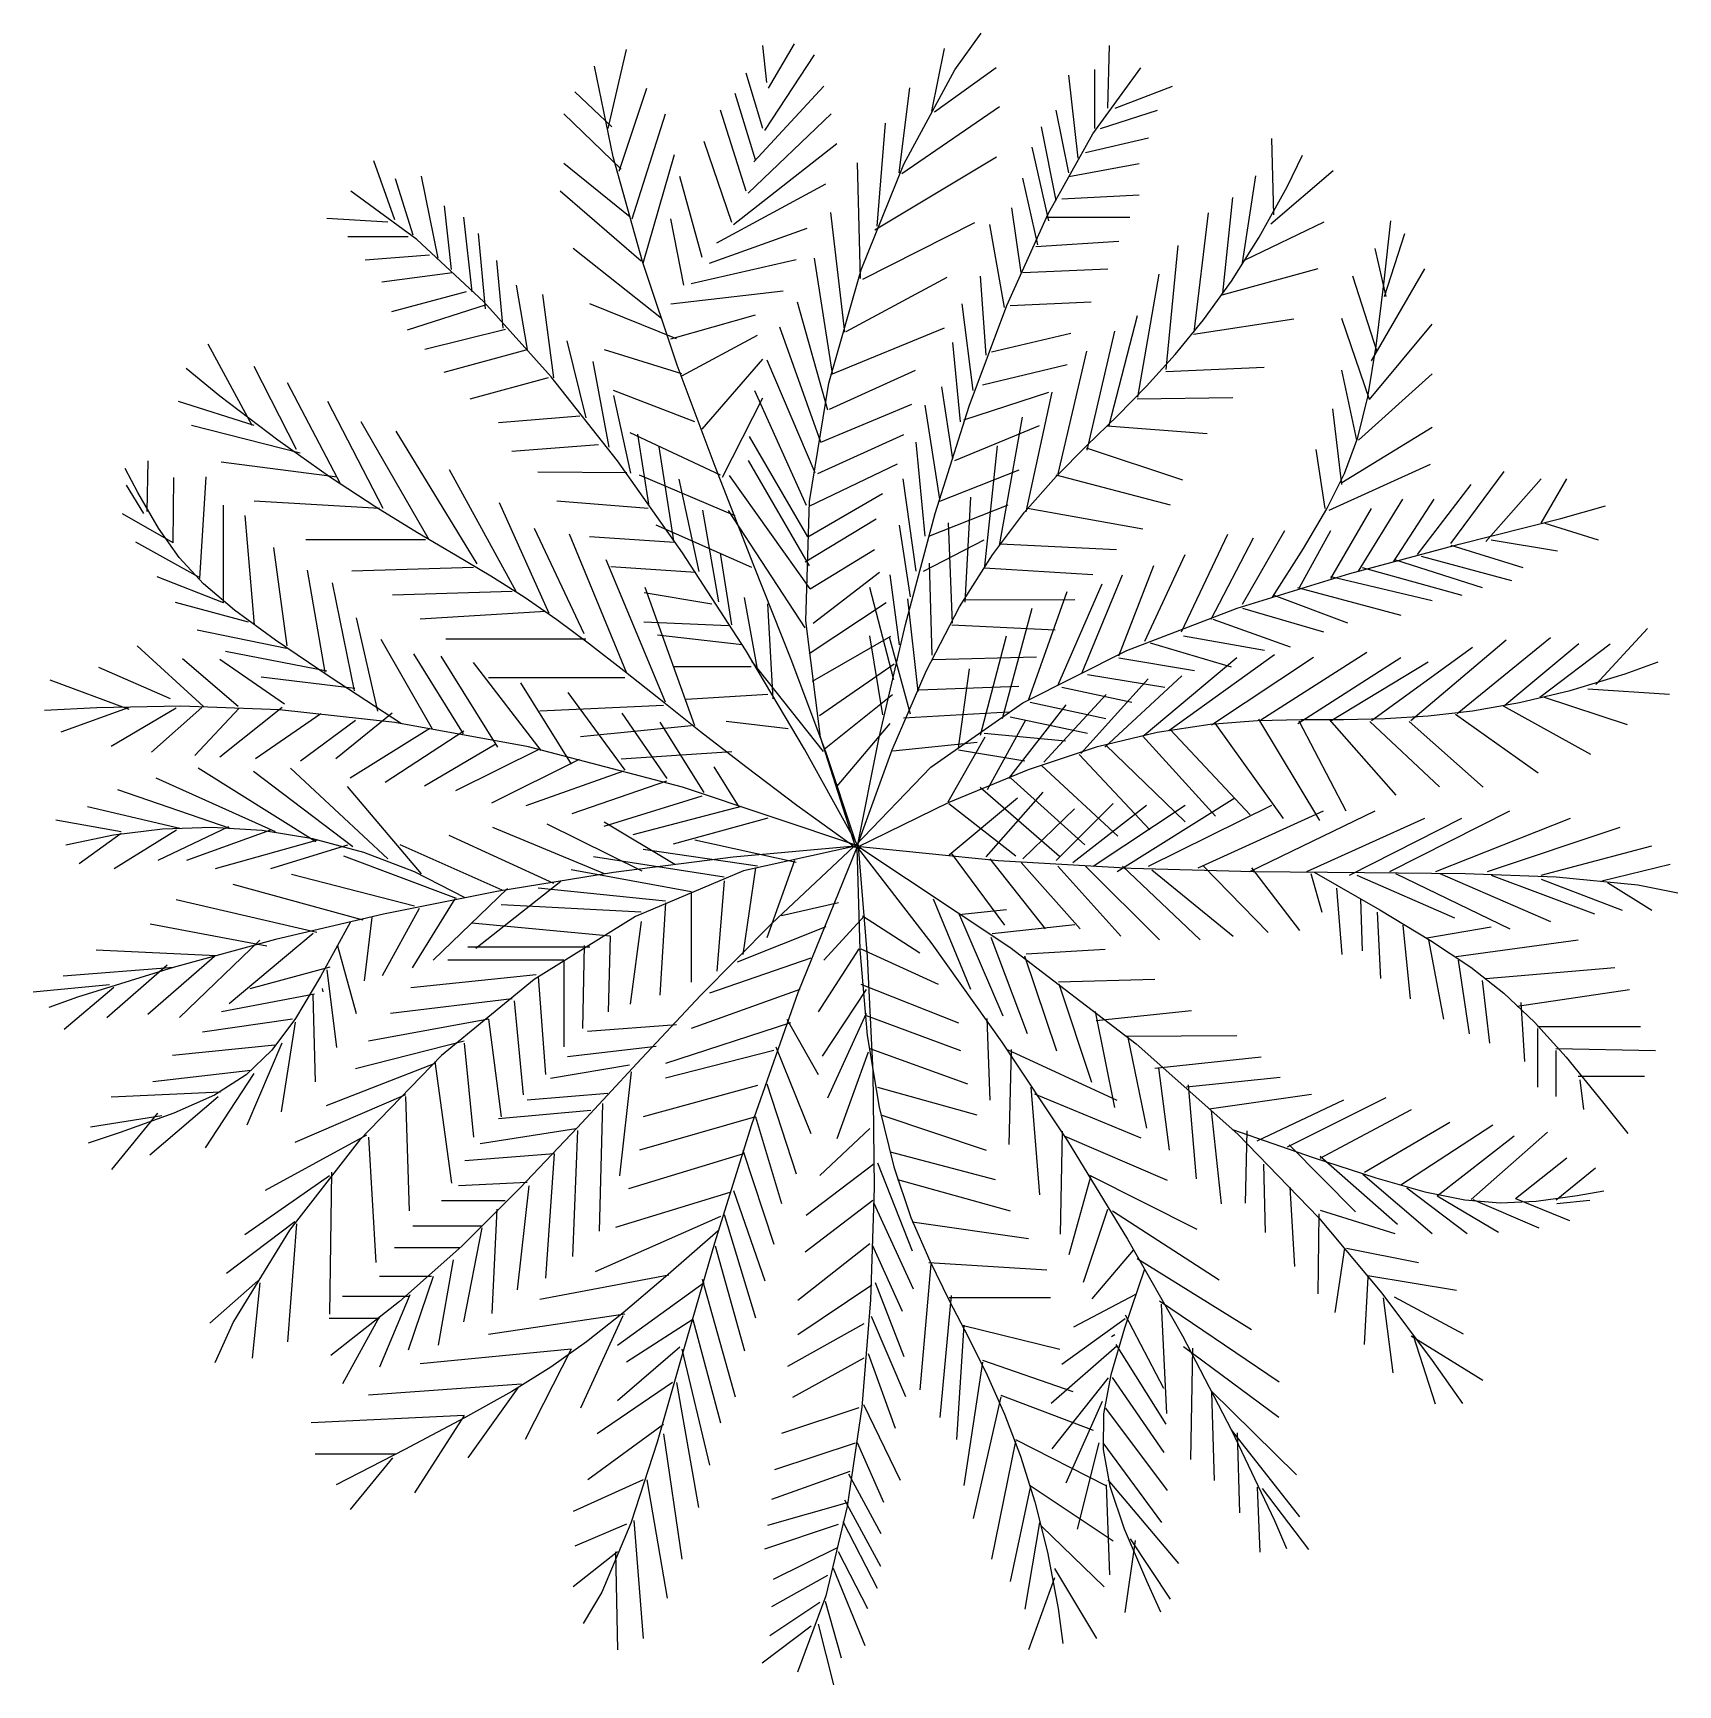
# Model space of a CAD drawing. Header units: millimetres. Extents: x 306.31 to 307.31, y 160.63 to 161.63.
import ezdxf

# ---------------------------------------------------------------- set-up
doc = ezdxf.new("R2010")
doc.units = ezdxf.units.MM

msp = doc.modelspace()

# ---------------------------------------------------------------- linework, layer by layer
for p, q in [((306.6593, 161.5704), (306.6705, 161.6185)), ((306.7556, 161.5984), (306.7533, 161.6208)), ((306.7567, 161.595), (306.7724, 161.6219)), ((306.8559, 161.5809), (306.8636, 161.619)), ((306.9628, 161.5827), (306.9639, 161.6208)), ((306.7544, 161.5693), (306.7847, 161.6152)), ((306.8574, 161.5805), (306.8949, 161.6074)), ((306.7533, 161.5704), (306.7432, 161.604)), ((306.9448, 161.5525), (306.9392, 161.6029)), ((306.9549, 161.5704), (306.9549, 161.6062)), ((306.6615, 161.5715), (306.6391, 161.5928)), ((306.666, 161.5446), (306.6828, 161.595)), ((306.7488, 161.5514), (306.7365, 161.5917)), ((306.7477, 161.5502), (306.7903, 161.5961)), ((306.8361, 161.5435), (306.8425, 161.5951)), ((306.9672, 161.5827), (307.002, 161.5961)), ((306.6671, 161.5458), (306.6324, 161.5793)), ((306.6738, 161.5155), (306.694, 161.5793)), ((306.7432, 161.5323), (306.7276, 161.5816)), ((306.7444, 161.5312), (306.7948, 161.5793)), ((306.8377, 161.5431), (306.8969, 161.5839)), ((306.9392, 161.5435), (306.9314, 161.5816)), ((306.9583, 161.5704), (306.993, 161.5816)), ((306.8226, 161.5111), (306.8277, 161.5736)), ((306.9314, 161.5267), (306.9224, 161.5715)), ((306.7343, 161.5133), (306.7175, 161.5626)), ((306.7354, 161.5122), (306.7981, 161.5614)), ((306.9269, 161.5144), (306.9168, 161.5592)), ((306.9493, 161.5558), (306.9874, 161.5648)), ((307.0636, 161.518), (307.0625, 161.5643)), ((306.5297, 161.515), (306.517, 161.5509)), ((306.6727, 161.5166), (306.6324, 161.5491)), ((306.6805, 161.4886), (306.6996, 161.5547)), ((306.8125, 161.4794), (306.8107, 161.5495)), ((306.8212, 161.509), (306.8952, 161.5532)), ((306.9392, 161.5413), (306.9818, 161.5491)), ((306.5409, 161.5057), (306.53, 161.5398)), ((306.556, 161.4917), (306.5459, 161.5414)), ((306.7164, 161.492), (306.7029, 161.5413)), ((306.9202, 161.4998), (306.9112, 161.5402)), ((307.0446, 161.4889), (307.0526, 161.5417)), ((307.0619, 161.5126), (307.0997, 161.5449)), ((306.6794, 161.4898), (306.6301, 161.5323)), ((306.7253, 161.501), (306.7914, 161.5368)), ((306.9348, 161.5278), (306.9818, 161.5301)), ((307.0326, 161.4704), (307.0388, 161.5285)), ((306.5641, 161.4848), (306.5599, 161.5235)), ((306.803, 161.4467), (306.7945, 161.5194)), ((306.9101, 161.483), (306.9045, 161.5222)), ((307.0153, 161.4467), (307.024, 161.5193)), ((306.5254, 161.5136), (306.4883, 161.5158)), ((306.5767, 161.4712), (306.5715, 161.5166)), ((306.7052, 161.4752), (306.6973, 161.5155)), ((306.7208, 161.4886), (306.7802, 161.5099)), ((306.814, 161.479), (306.8821, 161.5133)), ((306.9, 161.4618), (306.8911, 161.5122)), ((306.9258, 161.5166), (306.9762, 161.5166)), ((307.0463, 161.4906), (307.0941, 161.5138)), ((306.5377, 161.5046), (306.5012, 161.5047)), ((306.5847, 161.4609), (306.5806, 161.5066)), ((306.6917, 161.455), (306.638, 161.4976)), ((306.9191, 161.4987), (306.9695, 161.5021)), ((306.9983, 161.424), (307.0056, 161.4994)), ((307.1319, 161.4685), (307.1252, 161.4976)), ((307.1308, 161.4685), (307.1431, 161.5066)), ((306.5507, 161.4935), (306.5117, 161.4904)), ((306.5955, 161.4491), (306.5917, 161.4902)), ((306.7096, 161.4763), (306.7735, 161.4909)), ((306.7955, 161.4216), (306.7846, 161.4917)), ((306.5647, 161.4827), (306.5218, 161.4772)), ((306.8039, 161.4472), (306.8651, 161.4801)), ((306.8888, 161.4327), (306.8855, 161.4808)), ((306.9112, 161.483), (306.9628, 161.4853)), ((306.981, 161.4073), (306.9939, 161.482)), ((307.0322, 161.4694), (307.0906, 161.4854)), ((307.1263, 161.4349), (307.1117, 161.4808)), ((307.1229, 161.4293), (307.1554, 161.4853)), ((306.5731, 161.4713), (306.5276, 161.4591)), ((306.6102, 161.4362), (306.6036, 161.4752)), ((306.6263, 161.419), (306.6195, 161.4697)), ((306.6973, 161.464), (306.7656, 161.4718)), ((306.5851, 161.4634), (306.5371, 161.448)), ((306.7007, 161.4427), (306.6481, 161.464)), ((306.6973, 161.4427), (306.7488, 161.4573)), ((306.7928, 161.3994), (306.7742, 161.465)), ((306.881, 161.4114), (306.8743, 161.464)), ((306.9034, 161.4629), (306.9527, 161.4651)), ((306.9634, 161.3895), (306.9809, 161.4569)), ((306.5969, 161.4483), (306.5479, 161.4362)), ((306.7885, 161.38), (306.7636, 161.4498)), ((306.7945, 161.4211), (306.8635, 161.4494)), ((306.9503, 161.375), (306.9671, 161.4473)), ((307.0149, 161.4456), (307.0758, 161.4549)), ((307.1218, 161.4058), (307.105, 161.455)), ((307.1218, 161.4058), (307.1599, 161.4517)), ((306.4431, 161.3901), (306.4162, 161.4394)), ((306.6459, 161.3947), (306.6344, 161.4415)), ((306.704, 161.4203), (306.75, 161.445)), ((306.8732, 161.3923), (306.8687, 161.4405)), ((306.8922, 161.4349), (306.9404, 161.4461)), ((306.6092, 161.4358), (306.5594, 161.4222)), ((306.6599, 161.3768), (306.6502, 161.429)), ((306.704, 161.4215), (306.657, 161.436)), ((306.7164, 161.3879), (306.7533, 161.4304)), ((306.7851, 161.3613), (306.7558, 161.4297)), ((306.8866, 161.4147), (306.9381, 161.4271)), ((306.9326, 161.3608), (306.9501, 161.4352)), ((306.47, 161.3755), (306.4442, 161.4259)), ((306.6228, 161.419), (306.5752, 161.4061)), ((306.7938, 161.3999), (306.846, 161.4237)), ((306.998, 161.4229), (307.0578, 161.4255)), ((307.114, 161.3811), (307.105, 161.4237)), ((307.1151, 161.3811), (307.1599, 161.4215)), ((306.4969, 161.3543), (306.4644, 161.4159)), ((306.7119, 161.3923), (306.6626, 161.4114)), ((306.6731, 161.3611), (306.6627, 161.4083)), ((306.7287, 161.3587), (306.7533, 161.4069)), ((306.7798, 161.3414), (306.7484, 161.4112)), ((306.8687, 161.3699), (306.862, 161.4136)), ((306.8754, 161.3935), (306.9269, 161.4103)), ((306.9132, 161.3377), (306.9289, 161.4104)), ((306.9807, 161.4062), (307.0387, 161.4071)), ((306.4442, 161.3901), (306.3983, 161.4047)), ((306.5226, 161.3397), (306.489, 161.4047)), ((306.7885, 161.38), (306.8438, 161.403)), ((306.8608, 161.3453), (306.8519, 161.4024)), ((307.105, 161.3543), (307.0994, 161.4002)), ((306.4722, 161.3733), (306.4061, 161.3901)), ((306.5506, 161.3207), (306.5092, 161.3923)), ((306.5797, 161.3061), (306.5305, 161.3867)), ((306.642, 161.3958), (306.5927, 161.3917)), ((306.8698, 161.3688), (306.9213, 161.3901)), ((306.8969, 161.3171), (306.9109, 161.3951)), ((306.9623, 161.3899), (307.0232, 161.3851)), ((307.105, 161.3554), (307.1599, 161.389)), ((306.6535, 161.3783), (306.6007, 161.3743)), ((306.7276, 161.3599), (306.6727, 161.3856)), ((306.6842, 161.3411), (306.6773, 161.3847)), ((306.6992, 161.32), (306.6903, 161.3772)), ((306.7805, 161.3224), (306.7451, 161.3834)), ((306.7867, 161.3609), (306.8389, 161.3846)), ((306.8519, 161.3229), (306.8463, 161.38)), ((306.8881, 161.3047), (306.8957, 161.3777)), ((306.3792, 161.3379), (306.3799, 161.3686)), ((306.4946, 161.3587), (306.4241, 161.3677)), ((306.7816, 161.3049), (306.7445, 161.3688)), ((306.7814, 161.341), (306.835, 161.3668)), ((306.9496, 161.3764), (307.0081, 161.3571)), ((307.0949, 161.3397), (307.0893, 161.3755)), ((307.0972, 161.3386), (307.1588, 161.3666)), ((306.3951, 161.3187), (306.3954, 161.3585)), ((306.4112, 161.2971), (306.415, 161.3588)), ((306.6033, 161.2893), (306.5629, 161.3632)), ((306.6707, 161.3614), (306.6165, 161.3617)), ((306.7365, 161.3352), (306.6783, 161.3599)), ((306.7146, 161.3014), (306.7025, 161.3575)), ((306.7819, 161.2908), (306.733, 161.3596)), ((306.8463, 161.3016), (306.8384, 161.3576)), ((306.8608, 161.3442), (306.909, 161.3632)), ((306.9312, 161.3601), (307.0007, 161.3418)), ((307.1711, 161.3184), (307.2036, 161.3621)), ((307.1924, 161.3196), (307.226, 161.3576)), ((307.226, 161.3308), (307.2416, 161.3576)), ((306.3773, 161.3367), (306.3667, 161.3538)), ((306.7805, 161.3224), (306.826, 161.3487)), ((306.8761, 161.2827), (306.8795, 161.3465)), ((307.1509, 161.3117), (307.1834, 161.3543)), ((306.3951, 161.3187), (306.3643, 161.3365)), ((306.4256, 161.2823), (306.4257, 161.3417)), ((306.5204, 161.3397), (306.4442, 161.3442)), ((306.6234, 161.2759), (306.5932, 161.3431)), ((306.6835, 161.3397), (306.628, 161.3442)), ((306.7264, 161.2829), (306.7168, 161.3386)), ((306.7789, 161.2671), (306.7323, 161.3385)), ((306.8541, 161.3229), (306.9023, 161.3419)), ((306.9139, 161.3398), (306.984, 161.3273)), ((307.0983, 161.2972), (307.1229, 161.3397)), ((307.1151, 161.3016), (307.142, 161.3453)), ((307.1364, 161.3072), (307.161, 161.3453)), ((306.4445, 161.269), (306.4388, 161.3354)), ((306.6447, 161.2636), (306.6145, 161.3274)), ((306.7466, 161.3039), (306.6884, 161.3296)), ((306.7789, 161.3072), (306.822, 161.3334)), ((306.8429, 161.286), (306.8362, 161.3296)), ((306.8684, 161.27), (306.8661, 161.3309)), ((307.2282, 161.3308), (307.2607, 161.3207)), ((306.4106, 161.298), (306.3724, 161.3191)), ((306.5484, 161.3207), (306.4756, 161.3207)), ((306.6705, 161.24), (306.6357, 161.324)), ((306.6996, 161.319), (306.6479, 161.3224)), ((306.8508, 161.3016), (306.8877, 161.3207)), ((306.8973, 161.3182), (306.9681, 161.3148)), ((307.0076, 161.2647), (307.0356, 161.324)), ((307.0255, 161.2725), (307.0512, 161.3218)), ((307.0445, 161.2815), (307.0703, 161.3263)), ((307.0792, 161.2916), (307.0983, 161.3263)), ((307.1711, 161.3173), (307.2148, 161.3039)), ((307.1957, 161.3207), (307.236, 161.314)), ((306.4643, 161.2563), (306.4562, 161.3159)), ((306.694, 161.2221), (306.6581, 161.3084)), ((306.7344, 161.269), (306.7275, 161.3126)), ((306.7819, 161.2908), (306.8211, 161.3148)), ((306.856, 161.2505), (306.8545, 161.3064)), ((306.9852, 161.2591), (307.0098, 161.3117)), ((307.1375, 161.3084), (307.1901, 161.2916)), ((307.1532, 161.3106), (307.208, 161.296)), ((306.4256, 161.2823), (306.3854, 161.2982)), ((306.4874, 161.2403), (306.4766, 161.3022)), ((306.5775, 161.3039), (306.5036, 161.3016)), ((306.7125, 161.3008), (306.6608, 161.3042)), ((306.7837, 161.2699), (306.824, 161.3009)), ((306.8362, 161.2568), (306.8306, 161.2994)), ((306.8878, 161.3037), (306.9536, 161.2996)), ((306.9471, 161.24), (306.9717, 161.2994)), ((306.9695, 161.2501), (306.9908, 161.305)), ((307.0983, 161.2983), (307.1599, 161.2837)), ((307.1173, 161.3039), (307.1778, 161.2871)), ((306.5051, 161.2289), (306.4919, 161.2945)), ((306.601, 161.2893), (306.5282, 161.2871)), ((306.7222, 161.2815), (306.6811, 161.2884)), ((306.7119, 161.2076), (306.6817, 161.2916)), ((306.8328, 161.2356), (306.8183, 161.2916)), ((306.9146, 161.2232), (306.9381, 161.2893)), ((306.9325, 161.2322), (306.9594, 161.2938)), ((307.0636, 161.2871), (307.1084, 161.2703)), ((307.0781, 161.2916), (307.1408, 161.2748)), ((306.4408, 161.2707), (306.3964, 161.2826)), ((306.6212, 161.277), (306.545, 161.2725)), ((306.7497, 161.2433), (306.742, 161.2855)), ((306.7594, 161.2241), (306.7562, 161.2818)), ((306.7813, 161.2516), (306.8281, 161.2826)), ((306.8476, 161.2285), (306.8414, 161.2848)), ((306.8754, 161.2842), (306.9427, 161.2843)), ((306.8989, 161.2121), (306.9168, 161.2792)), ((307.0445, 161.2792), (307.0938, 161.2647)), ((306.5193, 161.2166), (306.5065, 161.2733)), ((306.7323, 161.2683), (306.6809, 161.2707)), ((306.868, 161.2689), (306.9307, 161.2659)), ((307.0266, 161.2725), (307.0736, 161.2557)), ((307.2593, 161.2327), (307.2907, 161.2668)), ((306.4134, 161.2193), (306.3732, 161.2563)), ((306.4639, 161.2547), (306.4096, 161.2658)), ((306.5525, 161.2056), (306.5213, 161.26)), ((306.6458, 161.2602), (306.5607, 161.2602)), ((306.7406, 161.2569), (306.6893, 161.2628)), ((306.7834, 161.2347), (306.8309, 161.2622)), ((306.8261, 161.2143), (306.8183, 161.2624)), ((306.843, 161.2147), (306.8301, 161.2614)), ((306.8855, 161.202), (306.9012, 161.2624)), ((306.9885, 161.258), (307.0378, 161.2434)), ((307.0087, 161.2624), (307.058, 161.2535)), ((307.1469, 161.2108), (307.2047, 161.2598)), ((307.1749, 161.2152), (307.2317, 161.2613)), ((307.2039, 161.2202), (307.2488, 161.2576)), ((307.2253, 161.2251), (307.2679, 161.2574)), ((306.4345, 161.2193), (306.4007, 161.2483)), ((306.4626, 161.2209), (306.4233, 161.2479)), ((306.4884, 161.2409), (306.4269, 161.2528)), ((306.5714, 161.2028), (306.5412, 161.2513)), ((306.5922, 161.1947), (306.5579, 161.2499)), ((306.6186, 161.1926), (306.5774, 161.2461)), ((306.79, 161.192), (306.7465, 161.247)), ((306.8564, 161.248), (306.9194, 161.2496)), ((306.9695, 161.249), (307.0154, 161.2412)), ((306.9848, 161.202), (307.0411, 161.2491)), ((306.9998, 161.2048), (307.0641, 161.2509)), ((307.0258, 161.2082), (307.0877, 161.2493)), ((307.0558, 161.2112), (307.1202, 161.2524)), ((307.0783, 161.2091), (307.1408, 161.2492)), ((307.0979, 161.2104), (307.1574, 161.2465)), ((307.1229, 161.2109), (307.1843, 161.2555)), ((306.3934, 161.224), (306.3498, 161.2431)), ((306.5054, 161.2304), (306.4485, 161.2372)), ((306.6693, 161.2367), (306.5865, 161.2367)), ((306.7461, 161.2434), (306.699, 161.2435)), ((306.7877, 161.2139), (306.8329, 161.2453)), ((306.872, 161.1941), (306.8788, 161.2423)), ((306.9464, 161.1909), (306.9872, 161.2361)), ((306.9504, 161.2389), (306.9975, 161.2311)), ((306.9609, 161.1946), (307.0077, 161.238)), ((306.3683, 161.2176), (306.3204, 161.2353)), ((306.637, 161.1843), (306.6062, 161.2337)), ((306.6695, 161.1808), (306.6349, 161.2279)), ((306.7562, 161.2266), (306.7066, 161.2236)), ((306.7904, 161.1935), (306.832, 161.2267)), ((306.8479, 161.2296), (306.9088, 161.2318)), ((306.924, 161.1855), (306.9618, 161.2267)), ((306.9348, 161.2311), (306.9773, 161.2221)), ((307.2543, 161.2301), (307.3039, 161.2269)), ((306.3677, 161.2186), (306.3268, 161.2037)), ((306.3969, 161.2183), (306.3573, 161.195)), ((306.4125, 161.2187), (306.3818, 161.1917)), ((306.4351, 161.2183), (306.4081, 161.1897)), ((306.4612, 161.2187), (306.4233, 161.1886)), ((306.6928, 161.2199), (306.6178, 161.2165)), ((306.8387, 161.2125), (306.9025, 161.2162)), ((306.9026, 161.1756), (306.9374, 161.2203)), ((306.9157, 161.2221), (306.9616, 161.2121)), ((307.2029, 161.2197), (307.256, 161.1905)), ((307.2278, 161.2251), (307.2782, 161.2085)), ((306.4847, 161.2149), (306.445, 161.1876)), ((306.5057, 161.2108), (306.4723, 161.1861)), ((306.528, 161.2154), (306.4938, 161.1876)), ((306.551, 161.206), (306.5025, 161.1758)), ((306.7096, 161.2076), (306.6425, 161.2009)), ((306.6951, 161.1756), (306.6678, 161.2153)), ((306.7175, 161.1671), (306.6909, 161.2099)), ((306.7687, 161.2059), (306.7309, 161.2102)), ((306.7983, 161.1709), (306.8306, 161.209)), ((306.8897, 161.1689), (306.913, 161.2113)), ((306.9034, 161.2132), (306.9504, 161.2031)), ((307.0278, 161.2093), (307.0693, 161.1513)), ((307.0543, 161.2117), (307.0914, 161.1502)), ((307.0788, 161.2106), (307.1073, 161.156)), ((307.0973, 161.2114), (307.1377, 161.1655)), ((307.1219, 161.2103), (307.1642, 161.1705)), ((307.1459, 161.2102), (307.1907, 161.1704)), ((307.1739, 161.2147), (307.2241, 161.179)), ((306.5717, 161.2044), (306.5238, 161.1733)), ((306.5911, 161.1966), (306.5477, 161.171)), ((306.8321, 161.1924), (306.8834, 161.1978)), ((306.8658, 161.1615), (306.8882, 161.2009)), ((306.8877, 161.2031), (306.937, 161.1986)), ((306.9614, 161.1961), (307.0097, 161.1493)), ((306.9838, 161.2015), (307.0282, 161.1527)), ((307.0008, 161.2053), (307.0492, 161.1535)), ((306.618, 161.1936), (306.5666, 161.1682)), ((306.6417, 161.1872), (306.5884, 161.1607)), ((306.7343, 161.1919), (306.6671, 161.1874)), ((306.872, 161.193), (306.9124, 161.1863)), ((306.9454, 161.1903), (306.9883, 161.1445)), ((306.4572, 161.1432), (306.3848, 161.1758)), ((306.4816, 161.1371), (306.4103, 161.182)), ((306.5041, 161.1341), (306.4439, 161.1799)), ((306.5255, 161.1269), (306.4664, 161.182)), ((306.6685, 161.1802), (306.6092, 161.1591)), ((306.739, 161.1581), (306.7236, 161.1828)), ((306.9036, 161.1761), (306.9489, 161.1353)), ((306.9225, 161.1835), (306.9688, 161.1406)), ((306.4297, 161.1453), (306.3614, 161.1687)), ((306.5458, 161.1178), (306.501, 161.1707)), ((306.6948, 161.1741), (306.6373, 161.1541)), ((306.8852, 161.1703), (306.9335, 161.1285)), ((306.8888, 161.1281), (306.9236, 161.1673)), ((306.3991, 161.1453), (306.343, 161.1585)), ((306.7162, 161.165), (306.6566, 161.1464)), ((306.74, 161.1587), (306.6742, 161.1415)), ((306.8663, 161.1605), (306.9069, 161.1286)), ((306.8664, 161.1292), (306.9079, 161.1639)), ((306.9112, 161.1269), (306.9426, 161.1572)), ((306.9314, 161.1258), (306.9661, 161.1605)), ((306.9415, 161.1247), (306.9863, 161.1594)), ((306.9538, 161.1225), (307.0098, 161.1594)), ((306.9684, 161.1191), (307.04, 161.1639)), ((306.9874, 161.1225), (307.0624, 161.1594)), ((307.0176, 161.1213), (307.0938, 161.1561)), ((307.049, 161.1191), (307.1252, 161.1561)), ((307.1341, 161.1191), (307.2069, 161.1561)), ((306.3634, 161.1432), (306.3237, 161.1504)), ((306.4286, 161.1463), (306.3858, 161.1259)), ((306.6571, 161.1178), (306.5892, 161.1459)), ((306.6799, 161.1194), (306.6223, 161.1479)), ((306.6997, 161.1235), (306.6568, 161.1491)), ((306.7562, 161.1516), (306.6988, 161.1357)), ((307.0837, 161.1191), (307.1554, 161.1516)), ((307.1095, 161.1169), (307.1778, 161.1516)), ((307.1621, 161.1191), (307.2439, 161.1516)), ((307.1935, 161.1191), (307.2741, 161.146)), ((306.3634, 161.1422), (306.3379, 161.1239)), ((306.3971, 161.1442), (306.3593, 161.1208)), ((306.4541, 161.1442), (306.4032, 161.1259)), ((306.4827, 161.1381), (306.4205, 161.1208)), ((306.6263, 161.1118), (306.5627, 161.141)), ((306.7735, 161.1247), (306.7119, 161.1381)), ((306.501, 161.1351), (306.4541, 161.1208)), ((306.5672, 161.1028), (306.4988, 161.1284)), ((306.5948, 161.1079), (306.5329, 161.1353)), ((306.7298, 161.1157), (306.6503, 161.1281)), ((306.75, 161.1225), (306.6805, 161.1325)), ((306.7724, 161.1258), (306.7556, 161.0788)), ((306.8676, 161.1303), (306.9, 161.0866)), ((306.8911, 161.1269), (306.9247, 161.0844)), ((307.226, 161.1169), (307.2932, 161.1348)), ((306.5417, 161.0982), (306.4669, 161.1174)), ((306.7096, 161.1068), (306.6369, 161.1202)), ((306.7488, 161.1213), (306.741, 161.0687)), ((306.9101, 161.1247), (306.946, 161.0844)), ((306.9325, 161.1225), (306.9706, 161.0799)), ((306.9493, 161.1225), (306.9941, 161.0777)), ((306.9717, 161.1225), (307.0188, 161.0777)), ((306.9896, 161.1202), (307.0389, 161.0799)), ((307.021, 161.1225), (307.0602, 161.0822)), ((307.0501, 161.1213), (307.0792, 161.0833)), ((307.086, 161.118), (307.0927, 161.0945)), ((307.114, 161.1169), (307.1733, 161.0911)), ((307.1375, 161.118), (307.2069, 161.0844)), ((307.1644, 161.118), (307.2316, 161.0889)), ((307.1957, 161.1169), (307.2584, 161.0934)), ((307.2629, 161.1135), (307.3044, 161.1236)), ((306.5104, 161.0897), (306.4315, 161.1113)), ((306.5981, 161.1088), (306.553, 161.0653)), ((306.6306, 161.113), (306.5789, 161.0723)), ((306.694, 161.1012), (306.6167, 161.109)), ((306.7096, 161.1068), (306.7096, 161.0519)), ((306.7298, 161.1135), (306.7253, 161.0586)), ((307.1016, 161.109), (307.105, 161.0687)), ((307.226, 161.1146), (307.2752, 161.0956)), ((307.2663, 161.1124), (307.2932, 161.0956)), ((306.4823, 161.0821), (306.3969, 161.1019)), ((306.5445, 161.0966), (306.5219, 161.0557)), ((306.5661, 161.1025), (306.5403, 161.0607)), ((306.6794, 161.0945), (306.5943, 161.099)), ((306.694, 161.1001), (306.6906, 161.0441)), ((306.7992, 161.1001), (306.7645, 161.0922)), ((306.8566, 161.1026), (306.8793, 161.0476)), ((306.8723, 161.093), (306.9012, 161.096)), ((307.1162, 161.1023), (307.1173, 161.071)), ((306.452, 161.0739), (306.3811, 161.0872)), ((306.5158, 161.0912), (306.5111, 161.0528)), ((306.6604, 161.0799), (306.5764, 161.0878)), ((306.6794, 161.0889), (306.6727, 161.0385)), ((306.7914, 161.0855), (306.7376, 161.0642)), ((306.8149, 161.0922), (306.7903, 161.0654)), ((306.8138, 161.0922), (306.8485, 161.0698)), ((306.8721, 161.0941), (306.899, 161.0316)), ((306.8926, 161.0816), (306.9427, 161.0869)), ((307.1263, 161.0945), (307.1285, 161.0542)), ((307.142, 161.0866), (307.1464, 161.0418)), ((307.1565, 161.0788), (307.1957, 161.0855)), ((306.4476, 161.0774), (306.3988, 161.0305)), ((306.4801, 161.0816), (306.4291, 161.0387)), ((306.6604, 161.0799), (306.6593, 161.034)), ((306.8917, 161.0793), (306.9137, 161.0208)), ((307.1576, 161.0777), (307.1666, 161.0295)), ((307.1744, 161.0676), (307.2484, 161.0777)), ((306.4212, 161.0679), (306.3483, 161.0714)), ((306.4201, 161.0676), (306.3797, 161.0323)), ((306.4949, 161.074), (306.5061, 161.0329)), ((306.6481, 161.0732), (306.5741, 161.0732)), ((306.6447, 161.0743), (306.6436, 161.0239)), ((306.7824, 161.0665), (306.7208, 161.0452)), ((306.8116, 161.0721), (306.7869, 161.034)), ((306.8127, 161.0721), (306.8597, 161.0508)), ((306.9121, 161.0679), (306.9317, 161.0103)), ((306.9131, 161.0691), (306.9612, 161.072)), ((306.3952, 161.0609), (306.3282, 161.0555)), ((306.3914, 161.0622), (306.3548, 161.0302)), ((306.4903, 161.0611), (306.4416, 161.0479)), ((306.4884, 161.0594), (306.4942, 161.0123)), ((306.6156, 161.0564), (306.5394, 161.0486)), ((306.6324, 161.0654), (306.5618, 161.0654)), ((306.6324, 161.0654), (306.6324, 161.0127)), ((307.1756, 161.0654), (307.1823, 161.0206)), ((307.1924, 161.0542), (307.2708, 161.0609)), ((306.3563, 161.0504), (306.3099, 161.0459)), ((306.359, 161.0488), (306.3288, 161.0232)), ((306.4862, 161.0461), (306.4857, 161.0482)), ((306.6167, 161.0553), (306.6212, 160.9959)), ((306.7757, 161.0474), (306.7096, 161.0239)), ((306.816, 161.0474), (306.7892, 161.0071)), ((306.8127, 161.0508), (306.872, 161.0273)), ((306.9329, 161.0521), (306.9913, 161.0538)), ((306.933, 161.051), (306.9529, 160.9912)), ((307.1901, 161.053), (307.1946, 161.015)), ((307.2114, 161.0374), (307.2797, 161.0474)), ((306.4808, 161.0446), (306.4245, 161.034)), ((306.4798, 161.0443), (306.4813, 160.9914)), ((306.601, 161.0418), (306.5271, 161.0329)), ((306.6021, 161.0407), (306.6077, 160.9836)), ((307.2136, 161.0396), (307.2159, 161.0038)), ((306.4675, 161.0294), (306.4128, 161.0216)), ((306.4692, 161.0276), (306.4607, 160.9731)), ((306.5865, 161.0295), (306.5137, 161.0161)), ((306.5865, 161.0295), (306.5943, 160.9702)), ((306.7007, 161.0261), (306.6467, 161.022)), ((306.7701, 161.0273), (306.694, 161.0026)), ((306.7679, 161.0295), (306.7869, 160.9959)), ((306.816, 161.0329), (306.7925, 160.9814)), ((306.816, 161.0318), (306.8732, 161.0105)), ((306.8893, 161.0298), (306.8912, 160.9802)), ((306.9551, 161.0342), (306.9669, 160.9758)), ((306.9557, 161.0286), (307.0136, 161.0347)), ((306.5719, 161.0161), (306.5058, 160.9993)), ((306.9735, 161.0192), (307.0411, 161.0196)), ((306.9747, 161.0194), (306.9862, 160.9632)), ((307.2237, 161.025), (307.2864, 161.025)), ((307.2237, 161.0239), (307.2237, 160.9881)), ((306.4567, 161.0137), (306.3946, 161.0074)), ((306.461, 161.0149), (306.4397, 160.965)), ((306.5719, 161.015), (306.5775, 160.9579)), ((306.6885, 161.0128), (306.6345, 161.0067)), ((306.76, 161.0105), (306.694, 160.9937)), ((306.7612, 161.0127), (306.7824, 160.9601)), ((306.8172, 161.0094), (306.7981, 160.9567)), ((306.8183, 161.0116), (306.8776, 160.9903)), ((306.9016, 161.011), (306.9683, 160.9802)), ((306.9041, 161.011), (306.9027, 160.9534)), ((306.9914, 160.9997), (307.056, 161.0066)), ((307.2349, 161.0116), (307.2954, 161.0105)), ((307.2349, 161.0105), (307.2349, 160.9825)), ((306.4423, 160.9982), (306.3827, 160.9914)), ((306.444, 160.9964), (306.4144, 160.9513)), ((306.554, 161.0026), (306.4879, 160.9769)), ((306.554, 161.0038), (306.5641, 160.9299)), ((306.6722, 161.0016), (306.6243, 160.9934)), ((306.6732, 160.9975), (306.6661, 160.9343)), ((306.9936, 161), (307, 160.95)), ((306.75, 160.9892), (306.6805, 160.9702)), ((306.7556, 160.9903), (306.7735, 160.9355)), ((306.8228, 160.9881), (306.8832, 160.9713)), ((306.9161, 160.9882), (306.9213, 160.9227)), ((307.0106, 160.9883), (307.0674, 160.9943)), ((307.0116, 160.9895), (307.0165, 160.9326)), ((307.2484, 160.9948), (307.2887, 160.9948)), ((307.2495, 160.9926), (307.2517, 160.9747)), ((306.4238, 160.9851), (306.3573, 160.9822)), ((306.4223, 160.9824), (306.3808, 160.9468)), ((306.5361, 160.9836), (306.4689, 160.9545)), ((306.5361, 160.9825), (306.5383, 160.9131)), ((306.659, 160.9843), (306.61, 160.9802)), ((306.6559, 160.9782), (306.6539, 160.9007)), ((306.9182, 160.9842), (306.9828, 160.9574)), ((307.0244, 160.9751), (307.0865, 160.9839)), ((307.0535, 160.9556), (307.1061, 160.9804)), ((307.0719, 160.952), (307.1318, 160.982)), ((306.3882, 160.9708), (306.3449, 160.9638)), ((306.3855, 160.9724), (306.3576, 160.9382)), ((306.6488, 160.9741), (306.5927, 160.969)), ((306.7488, 160.9702), (306.6783, 160.95)), ((306.7488, 160.9702), (306.7645, 160.9175)), ((306.825, 160.9713), (306.8888, 160.95)), ((307.0256, 160.9741), (307.0317, 160.9173)), ((307.0918, 160.9451), (307.1472, 160.9746)), ((307.1186, 160.9366), (307.1706, 160.9669)), ((307.1408, 160.9289), (307.1966, 160.9652)), ((306.5125, 160.959), (306.4509, 160.9254)), ((306.5137, 160.9579), (306.5181, 160.8817)), ((306.6396, 160.9629), (306.5815, 160.9537)), ((306.6406, 160.9619), (306.6376, 160.8854)), ((306.8182, 160.963), (306.7878, 160.9346)), ((306.9351, 160.9615), (306.9338, 160.8989)), ((306.9367, 160.9585), (306.9988, 160.9316)), ((307.0472, 160.9617), (307.0462, 160.9177)), ((307.1629, 160.9222), (307.2097, 160.9587)), ((307.1834, 160.9199), (307.2298, 160.9608)), ((306.6264, 160.9476), (306.5723, 160.9435)), ((306.6264, 160.9476), (306.6213, 160.8722)), ((306.7421, 160.9478), (306.6716, 160.9265)), ((306.741, 160.95), (306.76, 160.8929)), ((306.8306, 160.9489), (306.8944, 160.9321)), ((307.0729, 160.9532), (307.1133, 160.9124)), ((307.0917, 160.9462), (307.1388, 160.905)), ((307.2104, 160.9205), (307.2416, 160.9452)), ((306.4913, 160.9366), (306.4901, 160.8504)), ((306.8208, 160.9416), (306.7796, 160.9102)), ((306.8229, 160.9422), (306.8439, 160.8888)), ((307.0573, 160.9414), (307.0583, 160.8999)), ((307.1176, 160.9354), (307.1597, 160.8993)), ((307.2352, 160.9197), (307.2591, 160.9391)), ((306.4901, 160.9343), (306.4386, 160.8985)), ((306.61, 160.9303), (306.5683, 160.9282)), ((306.6111, 160.9282), (306.6039, 160.8651)), ((306.7354, 160.9254), (306.7544, 160.8705)), ((306.8351, 160.9321), (306.9034, 160.9131)), ((306.9522, 160.9338), (306.9391, 160.8864)), ((306.9517, 160.9348), (307.0169, 160.9019)), ((307.0734, 160.9274), (307.0762, 160.8792)), ((307.1444, 160.927), (307.1811, 160.8993)), ((306.5968, 160.9191), (306.5581, 160.9191)), ((306.7332, 160.9243), (306.6637, 160.903)), ((306.8201, 160.9193), (306.7789, 160.8879)), ((306.8204, 160.9182), (306.8446, 160.8657)), ((307.1629, 160.9222), (307.2001, 160.9002)), ((307.1845, 160.92), (307.2246, 160.9028)), ((307.2104, 160.9205), (307.2433, 160.9071)), ((307.2355, 160.9175), (307.2555, 160.9196)), ((306.4689, 160.9063), (306.4274, 160.875)), ((306.47, 160.9052), (306.4644, 160.8336)), ((306.5917, 160.914), (306.5886, 160.8508)), ((306.7276, 160.9097), (306.6514, 160.8761)), ((306.7298, 160.9108), (306.7488, 160.8481)), ((306.844, 160.9063), (306.9146, 160.8963)), ((306.9626, 160.9139), (306.9479, 160.8696)), ((306.9656, 160.913), (307.0305, 160.8711)), ((307.0909, 160.9112), (307.0904, 160.8627)), ((307.0917, 160.9135), (307.1372, 160.8992)), ((306.5825, 160.9038), (306.5407, 160.9038)), ((306.5825, 160.9028), (306.5713, 160.8457)), ((306.5693, 160.8905), (306.5295, 160.8905)), ((306.7242, 160.8918), (306.7421, 160.828)), ((306.8182, 160.8931), (306.7744, 160.8586)), ((306.8196, 160.8924), (306.8379, 160.8522)), ((306.9781, 160.8892), (306.9531, 160.8597)), ((307.1066, 160.8903), (307.1006, 160.8514)), ((307.1077, 160.8904), (307.1514, 160.8816)), ((306.5652, 160.8834), (306.556, 160.8314)), ((306.8552, 160.8806), (306.8485, 160.8044)), ((306.8541, 160.8817), (306.9258, 160.8772)), ((306.9807, 160.8842), (307.0501, 160.8409)), ((306.4465, 160.8705), (306.4173, 160.8448)), ((306.4476, 160.8694), (306.4431, 160.8235)), ((306.552, 160.8732), (306.5204, 160.8732)), ((306.553, 160.8732), (306.5377, 160.8284)), ((306.6962, 160.8739), (306.6178, 160.8593)), ((306.7175, 160.8694), (306.6649, 160.8313)), ((306.7164, 160.8716), (306.7365, 160.8)), ((306.8195, 160.8679), (306.7745, 160.8377)), ((306.8214, 160.8696), (306.8388, 160.8245)), ((307.1208, 160.8727), (307.1184, 160.8319)), ((307.1207, 160.8738), (307.1746, 160.8649)), ((306.5387, 160.861), (306.4979, 160.861)), ((306.5387, 160.862), (306.5204, 160.8182)), ((306.8676, 160.8616), (306.8608, 160.7876)), ((306.8664, 160.8604), (306.928, 160.8604)), ((306.9796, 160.8622), (306.9419, 160.8424)), ((306.9942, 160.8584), (307.0668, 160.8092)), ((306.9952, 160.8564), (306.9985, 160.7899)), ((307.1301, 160.8602), (307.136, 160.8146)), ((307.1367, 160.8609), (307.1786, 160.8383)), ((306.5204, 160.8477), (306.4898, 160.8477)), ((306.5204, 160.8488), (306.4979, 160.808)), ((306.6693, 160.8504), (306.5865, 160.838)), ((306.6682, 160.8492), (306.6425, 160.7932)), ((306.7108, 160.847), (306.6705, 160.8212)), ((306.7108, 160.847), (306.7276, 160.7843)), ((306.819, 160.8491), (306.8398, 160.8003)), ((306.9734, 160.8475), (306.9348, 160.8197)), ((306.9733, 160.85), (306.9967, 160.8054)), ((306.8145, 160.8444), (306.7683, 160.8185)), ((306.8754, 160.8436), (306.8709, 160.7742)), ((306.8743, 160.8436), (306.9336, 160.8291)), ((306.9651, 160.8368), (306.967, 160.8379)), ((307.1471, 160.8372), (307.1905, 160.8103)), ((307.1482, 160.8373), (307.1616, 160.7959)), ((306.6369, 160.8291), (306.545, 160.8201)), ((306.6369, 160.8291), (306.6089, 160.7742)), ((306.7029, 160.8302), (306.6649, 160.7977)), ((306.704, 160.8291), (306.7208, 160.7585)), ((306.8172, 160.8265), (306.8336, 160.7811)), ((306.9682, 160.8309), (306.9283, 160.7961)), ((306.9677, 160.8319), (306.9981, 160.7834)), ((307.0087, 160.8306), (307.0667, 160.7877)), ((307.0143, 160.8297), (307.0131, 160.7621)), ((306.8146, 160.8235), (306.7713, 160.7996)), ((306.8866, 160.8212), (306.8754, 160.7462)), ((306.8866, 160.8224), (306.9415, 160.8033)), ((306.6066, 160.8078), (306.5137, 160.8011)), ((306.6044, 160.8056), (306.5741, 160.763)), ((306.6984, 160.8089), (306.6525, 160.7776)), ((306.7007, 160.8089), (306.7141, 160.7328)), ((306.963, 160.8117), (306.9288, 160.7685)), ((306.9655, 160.8118), (306.9969, 160.7663)), ((306.8144, 160.7955), (306.8367, 160.7494)), ((306.8978, 160.8), (306.881, 160.7261)), ((306.8978, 160.8011), (306.9538, 160.7798)), ((306.9593, 160.7972), (306.9372, 160.7476)), ((307.0253, 160.8039), (307.0773, 160.7528)), ((307.0258, 160.8029), (307.0273, 160.7493)), ((306.5719, 160.7888), (306.4789, 160.7843)), ((306.5719, 160.7888), (306.5417, 160.7417)), ((306.8115, 160.7935), (306.7646, 160.7779)), ((306.9614, 160.7932), (306.9989, 160.7433)), ((306.6928, 160.7832), (306.6469, 160.7496)), ((306.6928, 160.7776), (306.704, 160.7014)), ((307.0378, 160.7801), (307.0793, 160.7273)), ((307.0413, 160.7782), (307.0427, 160.7296)), ((306.5305, 160.7652), (306.4812, 160.7652)), ((306.8094, 160.772), (306.7604, 160.7558)), ((306.8105, 160.7723), (306.8265, 160.7361)), ((306.9068, 160.7731), (306.8922, 160.7014)), ((306.9068, 160.7742), (306.9616, 160.7462)), ((306.9573, 160.7721), (306.9442, 160.7197)), ((306.9598, 160.7721), (306.9953, 160.7237)), ((306.5282, 160.763), (306.5025, 160.7317)), ((306.8061, 160.7547), (306.7585, 160.7378)), ((306.6805, 160.7496), (306.638, 160.7305)), ((306.6828, 160.7496), (306.6951, 160.6779)), ((306.8053, 160.7534), (306.8249, 160.717)), ((306.9157, 160.7451), (306.9034, 160.688)), ((306.9157, 160.7462), (306.9661, 160.7126)), ((306.9618, 160.7466), (306.9638, 160.692)), ((306.9627, 160.7496), (307.0057, 160.6988)), ((307.0534, 160.7453), (307.0552, 160.7058)), ((307.0565, 160.7444), (307.0847, 160.7073)), ((306.8045, 160.7357), (306.756, 160.722)), ((306.8028, 160.7375), (306.8247, 160.6972)), ((306.6749, 160.7249), (306.6805, 160.6533)), ((306.8019, 160.7244), (306.8227, 160.6838)), ((306.6705, 160.7227), (306.6391, 160.7093)), ((306.7989, 160.7225), (306.7543, 160.7075)), ((306.9213, 160.7238), (306.9124, 160.6712)), ((306.9224, 160.7216), (306.9605, 160.6846)), ((306.6649, 160.7059), (306.638, 160.6846)), ((306.6637, 160.7059), (306.6649, 160.6465)), ((306.7983, 160.7083), (306.7595, 160.6892)), ((306.7989, 160.7061), (306.8168, 160.6716)), ((306.9794, 160.7129), (306.9732, 160.6692)), ((306.9764, 160.7138), (307.0006, 160.6772)), ((306.796, 160.696), (306.8151, 160.649)), ((306.9303, 160.6958), (306.956, 160.6533)), ((306.7926, 160.6916), (306.7584, 160.6726)), ((306.9303, 160.6902), (306.9146, 160.6465)), ((306.7879, 160.6751), (306.7575, 160.6549)), ((306.7911, 160.676), (306.8009, 160.6415)), ((306.7826, 160.6608), (306.7529, 160.6384)), ((306.7869, 160.662), (306.7962, 160.6251))]:
    msp.add_line(p, q)
for points in [[(306.8097, 161.1335), (306.7882, 161.2007), (306.7794, 161.2715), (306.7816, 161.3439), (306.7933, 161.4157), (306.8129, 161.4847), (306.8389, 161.5488), (306.8699, 161.606), (306.8858, 161.6284)], [(306.8093, 161.1381), (306.7917, 161.1913), (306.7708, 161.247), (306.7478, 161.3051), (306.7242, 161.3652), (306.7012, 161.4268), (306.6802, 161.4896), (306.6624, 161.5533), (306.651, 161.6083)], [(306.8104, 161.1325), (306.8239, 161.2005), (306.8398, 161.2691), (306.858, 161.3367), (306.8786, 161.4019), (306.9015, 161.463), (306.9265, 161.5187), (306.9537, 161.5673), (306.9829, 161.6073)], [(306.8106, 161.1346), (306.8317, 161.193), (306.8524, 161.2409), (306.8727, 161.2799), (306.8927, 161.3116), (306.9122, 161.3374), (306.9314, 161.3591), (306.9501, 161.378), (306.9684, 161.3958), (306.9862, 161.414), (307.0037, 161.4332), (307.0209, 161.4543), (307.0379, 161.4778), (307.0548, 161.5045), (307.0717, 161.535), (307.0811, 161.5543)], [(306.8122, 161.1328), (306.7786, 161.1935), (306.7426, 161.2539), (306.7045, 161.3127), (306.665, 161.3685), (306.6246, 161.4197), (306.5838, 161.4651), (306.543, 161.5031), (306.503, 161.5323)], [(307.0629, 161.2857), (307.0817, 161.3153), (307.0959, 161.3394), (307.1066, 161.3609), (307.1146, 161.3827), (307.1207, 161.4075), (307.1258, 161.4382), (307.1307, 161.4778), (307.1347, 161.5143)], [(306.8093, 161.1337), (306.7739, 161.1593), (306.7429, 161.1827), (306.7154, 161.204), (306.691, 161.2234), (306.6687, 161.2411), (306.648, 161.2572), (306.6281, 161.272), (306.6083, 161.2857), (306.588, 161.2985), (306.5665, 161.3112), (306.5434, 161.3249), (306.5181, 161.3405), (306.49, 161.3589), (306.4586, 161.3811), (306.4234, 161.4079), (306.4029, 161.4247)], [(306.5338, 161.2089), (306.4904, 161.2373), (306.4572, 161.2596), (306.4322, 161.2778), (306.4134, 161.2939), (306.3987, 161.3099), (306.3862, 161.3277), (306.3736, 161.3493), (306.3658, 161.364)], [(306.8093, 161.1348), (306.8552, 161.1825), (306.9112, 161.2216), (306.9743, 161.2533), (307.0414, 161.2791), (307.1098, 161.3002), (307.1763, 161.3179), (307.238, 161.3336), (307.2651, 161.3412)], [(306.8106, 161.134), (306.8665, 161.1612), (306.9147, 161.1812), (306.9565, 161.195), (306.9928, 161.2038), (307.0249, 161.2087), (307.0537, 161.2108), (307.0803, 161.2114), (307.1059, 161.2114), (307.1313, 161.212), (307.1573, 161.2137), (307.1843, 161.2168), (307.2129, 161.2218), (307.2436, 161.2292), (307.277, 161.2393), (307.2971, 161.2466)], [(306.8116, 161.1346), (306.7045, 161.1704), (306.6109, 161.1948), (306.5297, 161.2097), (306.4597, 161.2173), (306.3997, 161.2195), (306.3486, 161.2185), (306.3168, 161.2169)], [(306.5724, 161.1031), (306.5417, 161.1189), (306.5108, 161.1308), (306.4799, 161.1391), (306.4492, 161.1441), (306.4186, 161.1459), (306.3885, 161.1449), (306.3588, 161.1412), (306.3298, 161.1351)], [(306.811, 161.1367), (306.8166, 161.0676), (306.82, 160.9973), (306.8208, 160.9273), (306.8187, 160.859), (306.8133, 160.7939), (306.8044, 160.7335), (306.7915, 160.6793), (306.7742, 160.6328)], [(306.8092, 161.1358), (306.9032, 161.0733), (306.9799, 161.0145), (307.0417, 160.9596), (307.0907, 160.9091), (307.1293, 160.8631), (307.1599, 160.8222), (307.1782, 160.7961)], [(306.8092, 161.1346), (306.7353, 161.1279), (306.6626, 161.1186), (306.5916, 161.107), (306.5229, 161.0933), (306.4572, 161.0778), (306.395, 161.0609), (306.3369, 161.0428), (306.3195, 161.0366)], [(306.8104, 161.1348), (306.7415, 161.1196), (306.6758, 161.0918), (306.6143, 161.0536), (306.558, 161.0075), (306.5082, 160.956), (306.4657, 160.9013), (306.4317, 160.8458), (306.4203, 160.8208)], [(306.8084, 161.1343), (306.7587, 161.0876), (306.7154, 161.0438), (306.6766, 161.0026), (306.6406, 160.9637), (306.6057, 160.9268), (306.5703, 160.8916), (306.5326, 160.8579), (306.4908, 160.8253)], [(306.8104, 161.1337), (306.7745, 161.0454), (306.7463, 160.9654), (306.7238, 160.8934), (306.7053, 160.8292), (306.689, 160.7726), (306.673, 160.7234), (306.6554, 160.6815), (306.6441, 160.6625)], [(306.8082, 161.1348), (306.8961, 161.1259), (306.977, 161.1212), (307.0511, 161.1192), (307.1186, 161.1185), (307.1799, 161.1179), (307.2352, 161.1159), (307.2848, 161.1111), (307.3091, 161.1063)], [(306.8104, 161.1337), (306.8121, 161.0716), (306.8167, 161.0196), (306.8238, 160.9761), (306.8328, 160.9398), (306.8432, 160.9091), (306.8546, 160.8826), (306.8665, 160.8587), (306.8782, 160.8361), (306.8894, 160.8132), (306.9, 160.7895), (306.9097, 160.7641), (306.9185, 160.7364), (306.9261, 160.7057), (306.9326, 160.6715), (306.9355, 160.6503)], [(306.8106, 161.134), (306.8559, 161.0752), (306.8985, 161.0155), (306.9382, 160.9555), (306.9748, 160.8958), (307.0081, 160.8371), (307.0379, 160.7799), (307.0641, 160.725), (307.0713, 160.708)], [(307.0882, 161.1188), (307.128, 161.0958), (307.1588, 161.0772), (307.1832, 161.061), (307.2034, 161.0452), (307.222, 161.0276), (307.2411, 161.0064), (307.2633, 160.9793), (307.2786, 160.96)], [(306.5027, 161.0885), (306.4845, 161.0554), (306.4694, 161.0299), (306.455, 161.0106), (306.4393, 160.9956), (306.4201, 160.9834), (306.3954, 160.9723), (306.3629, 160.9606), (306.3434, 160.9542)], [(307.0385, 160.9624), (307.0876, 160.9455), (307.1256, 160.9331), (307.1553, 160.9246), (307.1796, 160.9197), (307.2012, 160.9179), (307.223, 160.9189), (307.2478, 160.9223), (307.2641, 160.9252)], [(306.7261, 160.9009), (306.6942, 160.873), (306.6684, 160.8511), (306.6461, 160.8335), (306.6245, 160.8182), (306.6007, 160.8034), (306.5721, 160.7874), (306.5358, 160.7682), (306.4941, 160.7466)], [(306.985, 160.8777), (306.973, 160.8419), (306.9647, 160.8135), (306.9602, 160.7898), (306.9599, 160.7681), (306.964, 160.7458), (306.9727, 160.72), (306.9862, 160.6883), (306.9947, 160.6696)]]:
    msp.add_lwpolyline(points)

doc.saveas('drawing.dxf')
